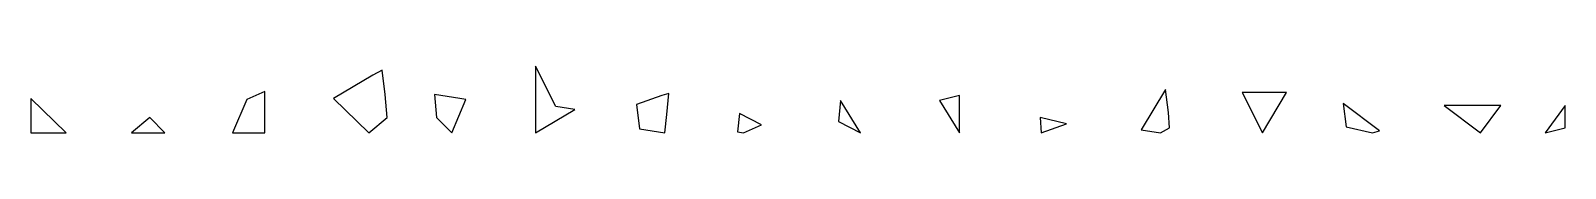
# Model space of a CAD drawing. Extents: x 1000 to 16200, y 1000 to 1660.
import ezdxf

# ---------------------------------------------------------------- set-up
doc = ezdxf.new("R2010")
doc.units = 0

msp = doc.modelspace()

# ---------------------------------------------------------------- linework, layer by layer
for points in [[(4350, 1000, 0), (4530, 1150, 0), (4510, 1380, 0), (4480, 1620, 0), (4390, 1570, 0), (4000, 1340, 0), (4350, 1000, 0)], [(6000, 1000, 0), (6390, 1230, 0), (6200, 1260, 0), (6000, 1660, 0), (6000, 1000, 0)], [(3000, 1000, 0), (3320, 1000, 0), (3320, 1410, 0), (3140, 1330, 0), (3000, 1000, 0)], [(5020, 1150, 0), (5170, 1000, 0), (5310, 1330, 0), (5250, 1340, 0), (5000, 1380, 0), (5020, 1150, 0)], [(7030, 1040, 0), (7280, 1000, 0), (7300, 1180, 0), (7320, 1390, 0), (7250, 1370, 0), (7000, 1280, 0), (7030, 1040, 0)], [(10000, 1320, 0), (10200, 1000, 0), (10200, 1370, 0), (10000, 1320, 0)], [(12000, 1030, 0), (12190, 1000, 0), (12280, 1050, 0), (12270, 1200, 0), (12240, 1430, 0), (12000, 1030, 0)], [(13200, 1000, 0), (13440, 1400, 0), (13000, 1400, 0), (13200, 1000, 0)], [(1000, 1000, 0), (1350, 1000, 0), (1000, 1340, 0), (1000, 1000, 0)], [(9000, 1110, 0), (9220, 1000, 0), (9020, 1320, 0), (9000, 1110, 0)], [(14030, 1060, 0), (14290, 1000, 0), (14360, 1020, 0), (14000, 1290, 0), (14030, 1060, 0)], [(15000, 1270, 0), (15360, 1000, 0), (15560, 1270, 0), (15000, 1270, 0)], [(16000, 1000, 0), (16200, 1050, 0), (16200, 1270, 0), (16000, 1000, 0)], [(2000, 1000, 0), (2330, 1000, 0), (2180, 1150, 0), (2000, 1000, 0)], [(8000, 1010, 0), (8060, 1000, 0), (8240, 1080, 0), (8020, 1190, 0), (8000, 1010, 0)], [(11010, 1000, 0), (11260, 1090, 0), (11000, 1150, 0), (11010, 1000, 0)]]:
    msp.add_polyline3d(points)

doc.saveas('drawing.dxf')
